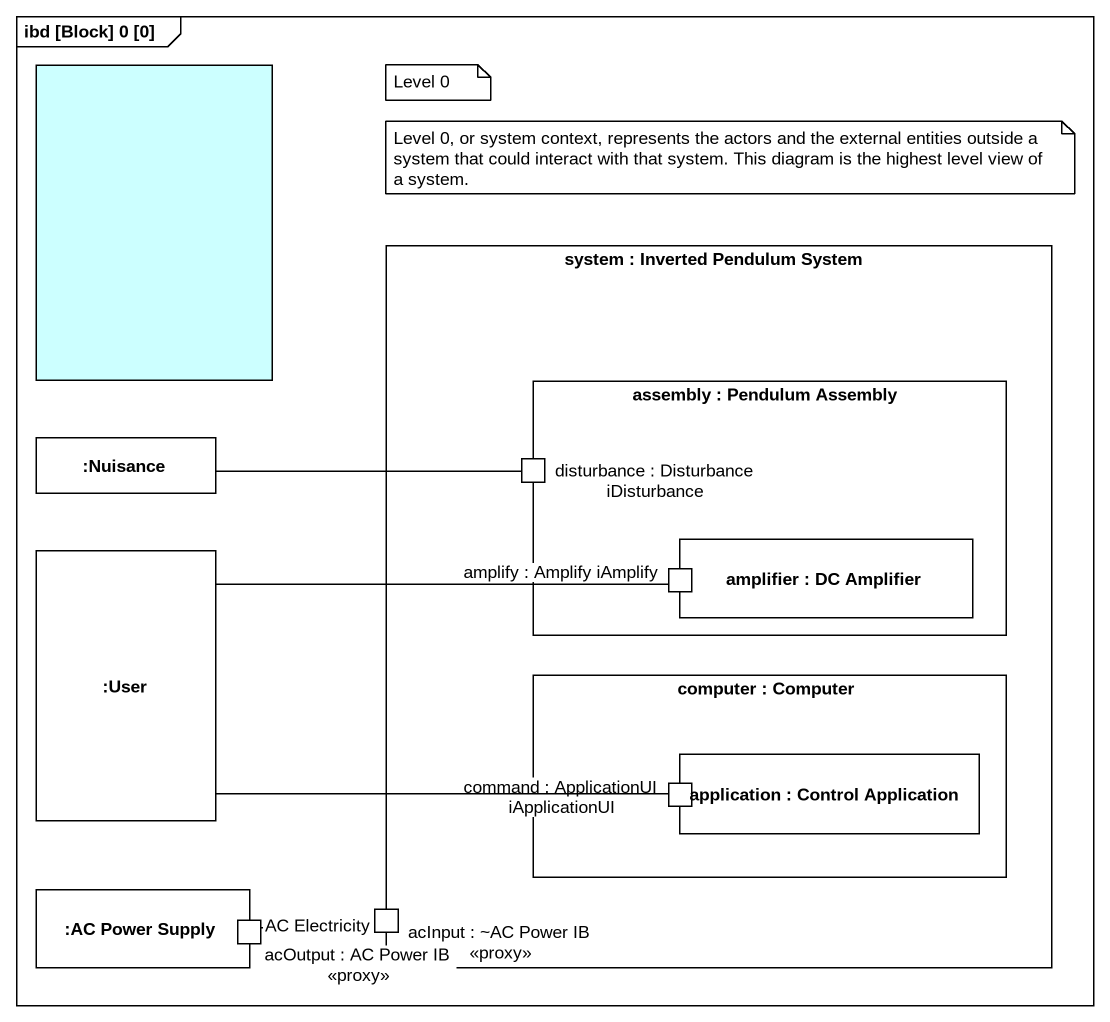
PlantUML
@startuml
mainframe ibd [Block] 0 [0]
rectangle " " as rectangle1 #CCFFFF
rectangle "system : Inverted Pendulum System" as system {
  rectangle "assembly : Pendulum Assembly" as assembly {
    port "disturbance : Disturbance iDisturbance" as disturbance_Disturbance
    rectangle "amplifier : DC Amplifier" as amplifier {
      port "amplify : Amplify iAmplify" as amplify_Amplify_iAmplify
    }
  }
  rectangle "computer : Computer" as computer {
    rectangle "application : Control Application" as application {
      port "command : ApplicationUI iApplicationUI" as command_ApplicationUI
    }
  }
  port "acInput : ~AC Power IB <<proxy>>" as acInput_AC_Power_IB_proxy
}
rectangle ":Nuisance" as Nuisance
rectangle ":User" as User
rectangle ":AC Power Supply" as AC_Power_Supply {
  port "acOutput : AC Power IB <<proxy>>" as acOutput_AC_Power_IB_proxy
}
Nuisance -right- disturbance_Disturbance
User -right- amplify_Amplify_iAmplify
User -right- command_ApplicationUI
acOutput_AC_Power_IB_proxy -right- acInput_AC_Power_IB_proxy : AC Electricity
note as N1
  Level 0
end note
note as N2
  Level 0, or system context, represents the actors and the external entities outside a system that could interact with that system. This diagram is the highest level view of a system.
end note
@enduml
